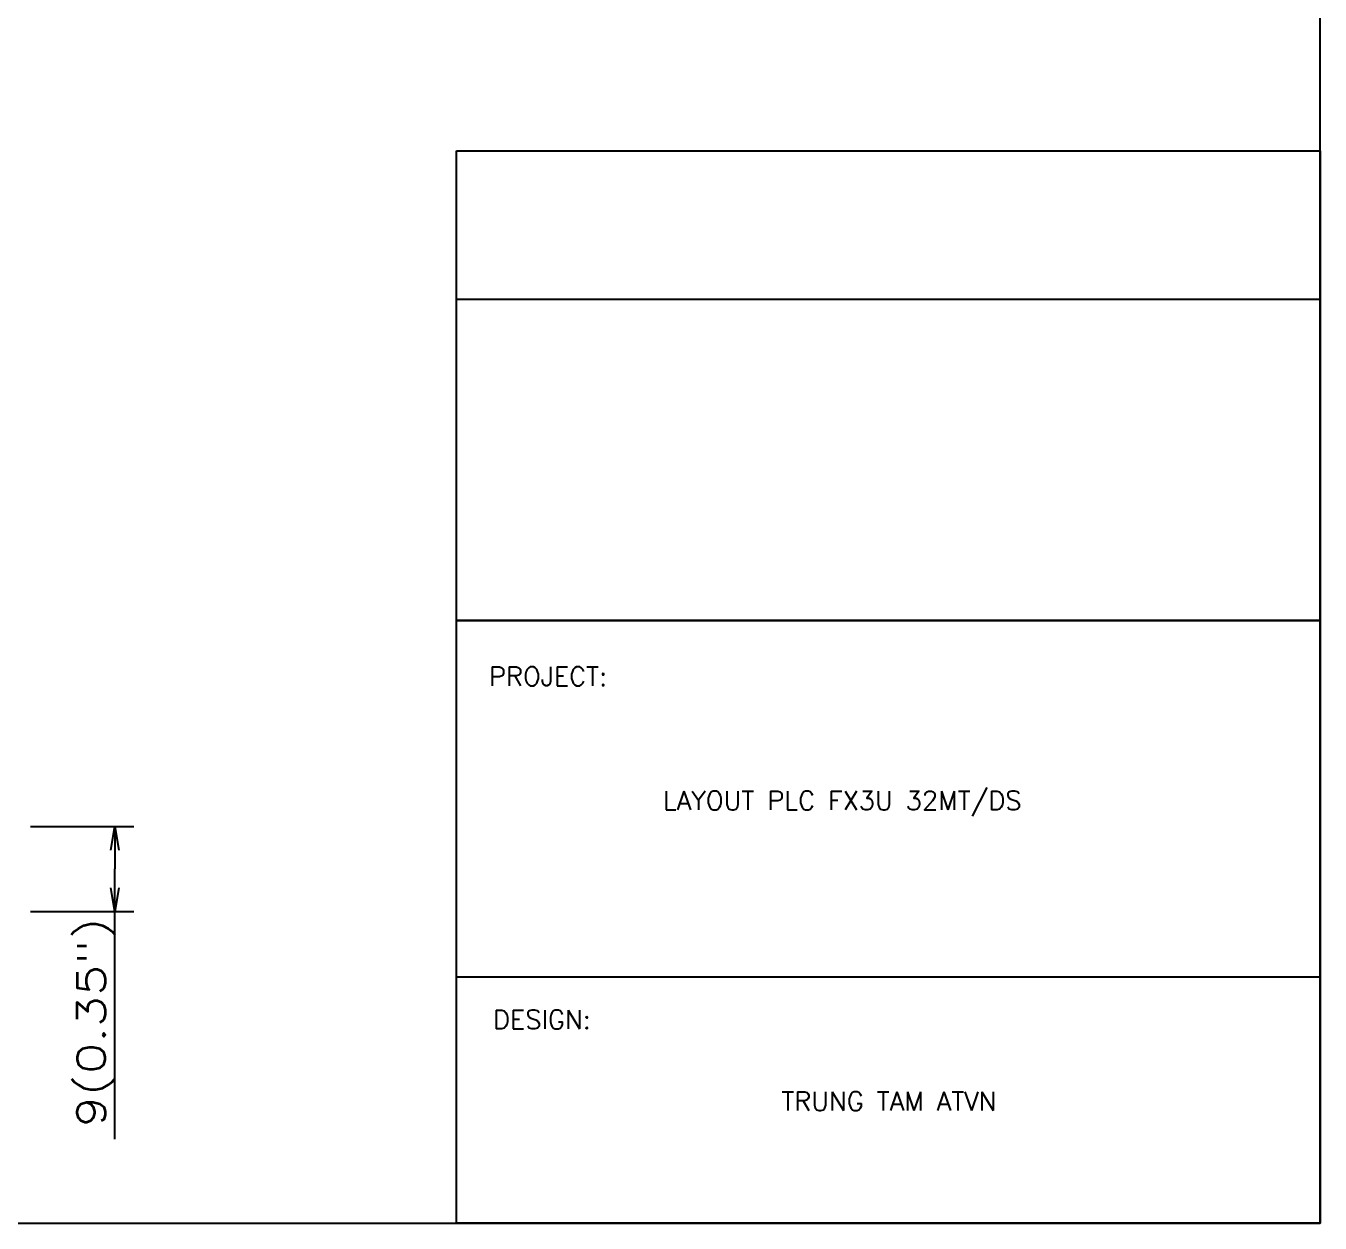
# Model space of a CAD drawing. Header units: millimetres. Extents: x -945625 to 316, y 6 to 533140.
# Drawn here: x -945342.4 to -945205.3, y 532277.5 to 532404.3 of the extents above; entities that cross this region are included whole.
import ezdxf

# ---------------------------------------------------------------- set-up
doc = ezdxf.new("R2010")
doc.units = ezdxf.units.MM
doc.header["$LTSCALE"] = 4
doc.styles.get("Standard").update_dxf_attribs({"font": 'simplex.shx', "height": 2, "bigfont": '@extfont2.shx'})

msp = doc.modelspace()

# ---------------------------------------------------------------- linework, layer by layer
at = {"ltscale": 0.5}
for p, q in [((-945205.31, 532277.48), (-945205.31, 532574.48)), ((-945625.31, 532277.48), (-945205.31, 532277.48))]:
    msp.add_line(p, q, dxfattribs=at)
at = {"color": 7, "linetype": 'Continuous'}
for p, q in [((-945341.88, 532319.51), (-945330.96, 532319.51)), ((-945333.38, 532317.01), (-945332.96, 532319.51)), ((-945332.96, 532319.51), (-945332.96, 532315.01)), ((-945332.96, 532319.51), (-945332.55, 532317.01)), ((-945332.96, 532319.51), (-945332.96, 532317.01)), ((-945332.96, 532286.39), (-945332.96, 532315.01)), ((-945332.96, 532310.51), (-945333.38, 532313.01)), ((-945332.55, 532313.01), (-945332.96, 532310.51)), ((-945332.96, 532310.51), (-945332.96, 532313.01)), ((-945341.88, 532310.51), (-945330.96, 532310.51))]:
    msp.add_line(p, q, dxfattribs=at)
at = {"ltscale": 0.5}
for points in [[(-945296.78, 532391.09), (-945205.31, 532391.09), (-945205.31, 532277.48), (-945296.78, 532277.48)], [(-945296.78, 532375.37), (-945205.31, 532375.37), (-945205.31, 532341.32), (-945296.78, 532341.32)], [(-945296.78, 532341.32), (-945205.31, 532341.32), (-945205.31, 532303.53), (-945296.78, 532303.53)]]:
    msp.add_lwpolyline(points, close=True, dxfattribs=at)

# ---------------------------------------------------------------- texts
at = {"color": 7, "linetype": 'Continuous', "width": 1.28972}
msp.add_text('9(0.35")', height=3, rotation=90, dxfattribs=at).set_placement((-945333.97, 532287.64))
at = {"char_height": 2, "attachment_point": 1}
for s, width, insert in [('PROJECT:', 14.1535, (-945293.33, 532336.41)), ('DESIGN:', 13.7325, (-945292.92, 532300.05)), ('TRUNG TAM ATVN', 55.3936, (-945262.38, 532291.4))]:
    msp.add_mtext_dynamic_manual_height_columns(s, width=width, gutter_width=10, heights=[0], dxfattribs=dict(at, insert=insert))
at = {"ltscale": 0.5, "insert": (-945274.91, 532323.26), "char_height": 2, "attachment_point": 1}
msp.add_mtext_dynamic_manual_height_columns('LAYOUT PLC FX3U 32MT/DS', width=68.6278, gutter_width=10, heights=[0], dxfattribs=at)

doc.saveas('drawing.dxf')
